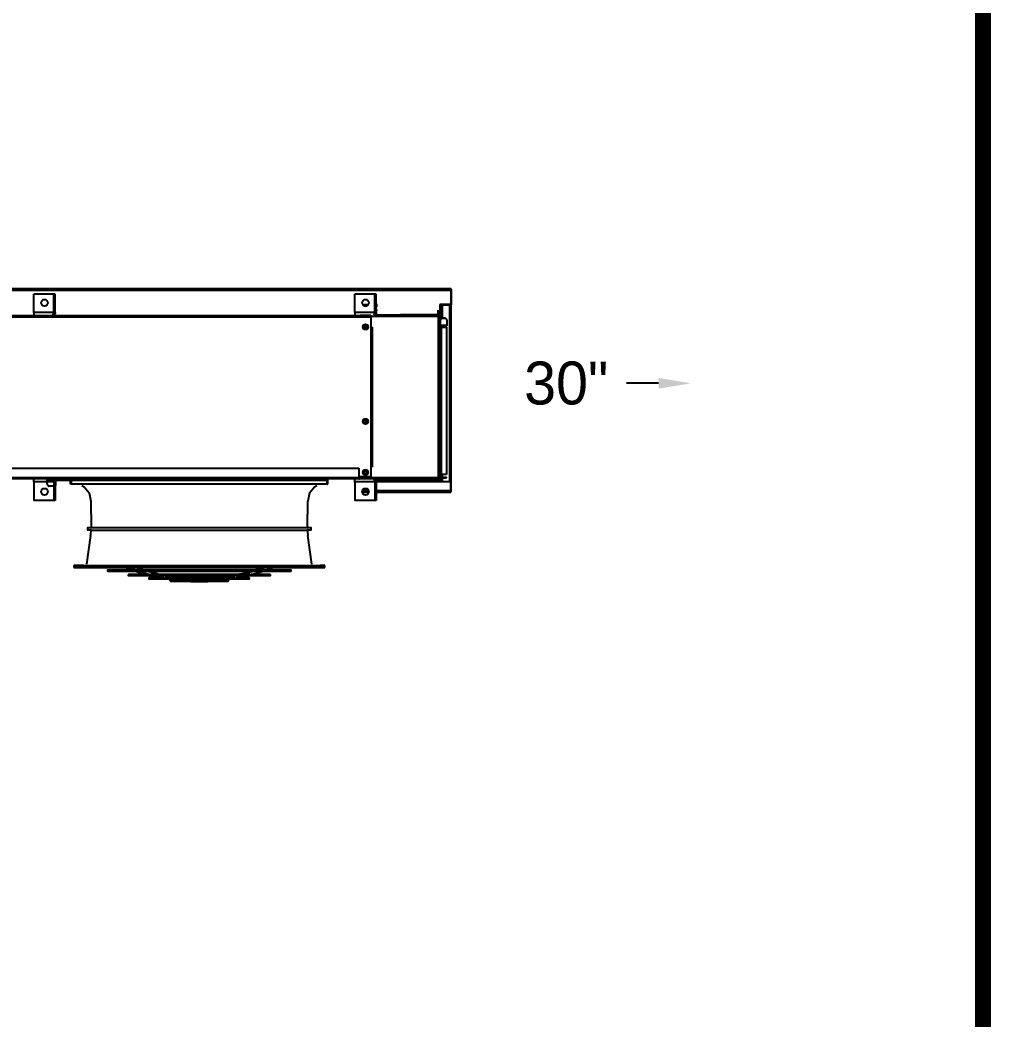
# Model space of a CAD drawing. Header units: inches. Extents: x 547 to 857, y 246 to 442.
# Drawn here: x 808.15 to 853.42, y 348.44 to 395.04 of the extents above; entities that cross this region are included whole.
import ezdxf

# ---------------------------------------------------------------- set-up
doc = ezdxf.new("R2010")
doc.units = ezdxf.units.IN
doc.header["$MEASUREMENT"] = 0

msp = doc.modelspace()

# ---------------------------------------------------------------- linework, layer by layer
at = {"linetype": 'Continuous', "lineweight": 25}
for p, q in [((774.7843, 382.527), (824.8198, 382.527)), ((774.7843, 382.4485), (824.8198, 382.4485)), ((808.7883, 381.4032), (808.7883, 382.2712)), ((809.7197, 382.2712), (808.7883, 382.2712)), ((809.7197, 381.4032), (809.7197, 382.2712)), ((809.7883, 382.2712), (809.7233, 382.2712)), ((809.7233, 381.4032), (809.7233, 382.2712)), ((809.7883, 381.4032), (809.7883, 382.2712)), ((823.757, 381.4032), (823.757, 382.2712)), ((824.6885, 382.2712), (823.757, 382.2712)), ((823.757, 381.4032), (823.757, 382.2712)), ((824.6885, 382.2712), (823.757, 382.2712)), ((824.6885, 381.4032), (824.6885, 382.2712)), ((824.6885, 381.4032), (824.6885, 382.2712)), ((824.757, 382.2712), (824.692, 382.2712)), ((824.692, 381.4032), (824.692, 382.2712)), ((824.757, 382.2712), (824.692, 382.2712)), ((824.692, 381.4032), (824.692, 382.2712)), ((824.757, 381.4032), (824.757, 382.2712)), ((824.757, 381.4032), (824.757, 382.2712)), ((825.8823, 382.527), (828.2298, 382.527)), ((825.8823, 382.527), (828.2298, 382.527)), ((825.8823, 382.4485), (828.2298, 382.4485)), ((825.8823, 382.4485), (828.2298, 382.4485)), ((828.2298, 382.527), (828.2298, 382.4485)), ((828.2298, 382.527), (828.2298, 382.4485)), ((828.2548, 382.4744), (828.2298, 382.4744)), ((828.2548, 382.4744), (828.2298, 382.4744)), ((828.2298, 382.4485), (828.2298, 381.7782)), ((828.2298, 382.4485), (828.2298, 381.7782)), ((828.2548, 382.4744), (828.2548, 381.7712)), ((828.2548, 382.4744), (828.2548, 381.7712)), ((824.1271, 381.7782), (824.387, 381.7782)), ((824.1271, 381.7782), (824.387, 381.7782)), ((824.1924, 381.7227), (824.3217, 381.7227)), ((824.1924, 381.7227), (824.3217, 381.7227)), ((824.6885, 381.7782), (824.692, 381.7782)), ((824.6885, 381.7782), (824.692, 381.7782)), ((824.6885, 381.7227), (824.692, 381.7227)), ((824.6885, 381.7227), (824.692, 381.7227)), ((824.757, 381.7782), (824.8198, 381.7782)), ((824.757, 381.7782), (824.8198, 381.7782)), ((824.757, 381.7227), (824.8198, 381.7227)), ((824.757, 381.7227), (824.8198, 381.7227)), ((828.2298, 381.7782), (827.7298, 381.7782)), ((827.7298, 381.7782), (827.7298, 381.7227)), ((828.2298, 381.7782), (827.7298, 381.7782)), ((827.7298, 381.7782), (827.7298, 381.7227)), ((827.7298, 381.7227), (827.7298, 381.5248)), ((827.7298, 381.7227), (827.7298, 381.5248)), ((827.7595, 381.141), (827.7595, 381.7782)), ((827.7595, 381.141), (827.7595, 381.7782)), ((827.826, 381.7782), (827.826, 381.141)), ((827.826, 381.7782), (827.826, 381.141)), ((827.8485, 381.141), (827.8485, 381.7712)), ((827.8485, 381.7712), (828.1883, 381.7712)), ((827.8485, 381.141), (827.8485, 381.7712)), ((827.8485, 381.7712), (828.1883, 381.7712)), ((828.1345, 381.7782), (828.1345, 381.7712)), ((828.1345, 381.7782), (828.1345, 381.7712)), ((828.1883, 373.5369), (828.1883, 381.7712)), ((828.2548, 381.7712), (828.1883, 381.7712)), ((828.1883, 373.5369), (828.1883, 381.7712)), ((828.2548, 381.7712), (828.1883, 381.7712)), ((828.201, 381.7782), (828.201, 381.7712)), ((828.201, 381.7782), (828.201, 381.7712)), ((828.2048, 381.7712), (828.2048, 381.7782)), ((828.2048, 381.7712), (828.2048, 381.7782)), ((828.2298, 381.7712), (828.2298, 381.7782)), ((828.2298, 381.7712), (828.2298, 381.7782)), ((828.2548, 373.5369), (828.2548, 381.7712)), ((828.2548, 373.5369), (828.2548, 381.7712)), ((779.007, 381.2712), (824.007, 381.2712)), ((779.007, 381.2047), (824.007, 381.2047)), ((809.7197, 381.4032), (808.7883, 381.4032)), ((808.7883, 381.4032), (808.7883, 381.2712)), ((824.6885, 381.4032), (823.757, 381.4032)), ((823.757, 381.4032), (823.757, 381.2712)), ((824.6885, 381.4032), (823.757, 381.4032)), ((823.757, 381.4032), (823.757, 381.2712)), ((824.502, 381.2712), (824.007, 381.2712)), ((824.007, 381.2712), (824.007, 381.2047)), ((824.502, 381.2712), (824.007, 381.2712)), ((824.007, 381.2712), (824.007, 381.2047)), ((824.007, 381.2047), (824.502, 381.2047)), ((824.007, 381.2047), (824.502, 381.2047)), ((824.08, 381.24), (824.08, 381.265)), ((824.502, 381.265), (824.08, 381.265)), ((824.08, 381.24), (824.08, 381.265)), ((824.502, 381.265), (824.08, 381.265)), ((824.08, 381.24), (824.08, 381.2085)), ((824.08, 381.24), (824.502, 381.24)), ((824.08, 381.24), (824.08, 381.2085)), ((824.08, 381.24), (824.502, 381.24)), ((824.08, 381.2085), (824.502, 381.2085)), ((824.08, 381.2085), (824.502, 381.2085)), ((824.08, 381.2049), (824.502, 381.2049)), ((824.08, 381.2049), (824.08, 381.2047)), ((824.08, 381.2049), (824.502, 381.2049)), ((824.08, 381.2049), (824.08, 381.2047)), ((824.502, 381.2266), (824.502, 381.2898)), ((824.502, 381.2266), (824.502, 381.2898)), ((827.6635, 381.2266), (824.502, 381.2266)), ((824.502, 381.2266), (824.502, 380.7266)), ((827.6635, 381.2266), (824.502, 381.2266)), ((824.502, 381.2266), (824.502, 380.7266)), ((824.6475, 381.2931), (827.7015, 381.2931)), ((824.6475, 381.2931), (827.7015, 381.2931)), ((824.6885, 381.5248), (824.692, 381.5248)), ((824.6885, 381.5248), (824.692, 381.5248)), ((824.757, 381.4032), (824.692, 381.4032)), ((824.757, 381.4032), (824.692, 381.4032)), ((824.8198, 381.3065), (824.7128, 381.3065)), ((824.8198, 381.3065), (824.7128, 381.3065)), ((824.757, 381.5248), (824.8198, 381.5248)), ((824.757, 381.5248), (824.8198, 381.5248)), ((827.6385, 381.3065), (825.8823, 381.3065)), ((827.6385, 381.3065), (825.8823, 381.3065)), ((827.6385, 381.3065), (827.6385, 381.5248)), ((827.6385, 381.3065), (827.6385, 381.5248)), ((827.6385, 381.2931), (827.6385, 381.3065)), ((827.6385, 381.2931), (827.6385, 381.3065)), ((827.6635, 373.7221), (827.6635, 381.2266)), ((827.6635, 373.7221), (827.6635, 381.2266)), ((827.7015, 381.2931), (827.7015, 381.2681)), ((827.7015, 381.2931), (827.7015, 381.2681)), ((827.73, 381.2646), (827.705, 381.2646)), ((827.73, 381.2646), (827.705, 381.2646)), ((827.718, 381.5248), (827.718, 381.2646)), ((827.718, 381.5248), (827.718, 381.2646)), ((827.73, 381.2646), (827.73, 373.6841)), ((827.73, 381.2646), (827.73, 373.6841)), ((827.955, 381.141), (827.73, 381.141)), ((827.955, 381.141), (827.73, 381.141)), ((827.73, 380.844), (827.752, 380.844)), ((827.73, 380.844), (827.752, 380.844)), ((827.73, 380.8415), (827.752, 380.8415)), ((827.73, 380.8415), (827.752, 380.8415)), ((827.752, 380.797), (827.752, 381.047)), ((827.752, 380.797), (827.752, 381.047)), ((827.786, 380.797), (827.752, 380.797)), ((827.752, 380.7945), (827.752, 380.797)), ((827.786, 380.797), (827.752, 380.797)), ((827.752, 380.7945), (827.752, 380.797)), ((827.7671, 380.7945), (827.752, 380.7945)), ((827.7671, 380.7945), (827.752, 380.7945)), ((827.7595, 380.792), (827.7595, 380.7945)), ((827.7595, 380.792), (827.7595, 380.7945)), ((827.7595, 380.724), (827.7595, 380.7559)), ((827.7595, 380.724), (827.7595, 380.7559)), ((827.786, 380.797), (827.786, 380.7655)), ((828.0255, 380.797), (827.786, 380.797)), ((827.786, 380.797), (827.786, 380.7655)), ((828.0255, 380.797), (827.786, 380.797)), ((828.0255, 380.7655), (827.786, 380.7655)), ((828.0255, 380.7655), (827.786, 380.7655)), ((827.826, 380.7655), (827.826, 380.724)), ((827.826, 380.7655), (827.826, 380.724)), ((827.8458, 381.1407), (827.9553, 381.1407)), ((827.8458, 381.1407), (827.9553, 381.1407)), ((827.8485, 380.724), (827.8485, 380.7655)), ((827.8485, 380.724), (827.8485, 380.7655)), ((827.955, 381.141), (827.9676, 381.1401)), ((827.955, 381.141), (827.9676, 381.1401)), ((828.0255, 380.7655), (828.0255, 380.797)), ((828.049, 380.797), (828.0255, 380.797)), ((828.0255, 380.7655), (828.0255, 380.797)), ((828.049, 380.797), (828.0255, 380.797)), ((828.049, 380.7945), (828.0255, 380.7945)), ((828.049, 380.7945), (828.0255, 380.7945)), ((828.049, 381.047), (828.049, 380.797)), ((828.049, 381.047), (828.049, 380.797)), ((828.049, 380.797), (828.049, 380.7945)), ((828.049, 380.797), (828.049, 380.7945)), ((824.5685, 380.7266), (824.502, 380.7266)), ((824.5685, 380.7266), (824.502, 380.7266)), ((824.507, 380.7266), (824.507, 374.2221)), ((824.507, 380.7266), (824.507, 374.2221)), ((824.5073, 380.7266), (824.5073, 374.2221)), ((824.5073, 380.7266), (824.5073, 374.2221)), ((824.5685, 380.7266), (824.5685, 374.2221)), ((824.5685, 380.7266), (824.5685, 374.2221)), ((827.73, 380.724), (827.786, 380.724)), ((827.73, 380.724), (827.786, 380.724)), ((827.786, 380.724), (827.786, 373.8595)), ((827.786, 380.724), (828.0255, 380.724)), ((827.786, 380.724), (827.786, 373.8595)), ((827.786, 380.724), (828.0255, 380.724)), ((828.0255, 380.724), (828.0255, 373.8595)), ((828.0255, 380.724), (828.0255, 373.8595)), ((837.9242, 378.1102), (836.4242, 378.1102)), ((824.502, 374.2221), (824.502, 373.7221)), ((824.502, 374.2221), (824.5685, 374.2221)), ((824.502, 374.2221), (824.502, 373.7221)), ((824.502, 374.2221), (824.5685, 374.2221)), ((779.0735, 374.1525), (823.9405, 374.1525)), ((823.9405, 374.1525), (823.9405, 373.719)), ((823.9405, 374.1525), (823.9405, 373.719)), ((823.9405, 373.744), (824.007, 373.744)), ((823.9405, 373.744), (824.007, 373.744)), ((824.502, 373.744), (824.007, 373.744)), ((824.007, 373.744), (824.007, 373.6775)), ((824.502, 373.744), (824.007, 373.744)), ((824.007, 373.744), (824.007, 373.6775)), ((824.08, 373.744), (824.08, 373.7438)), ((824.08, 373.744), (824.08, 373.7438)), ((827.786, 373.8595), (827.73, 373.8595)), ((827.786, 373.8595), (827.73, 373.8595)), ((827.7445, 373.8595), (827.7445, 373.7345)), ((827.7445, 373.8595), (827.7445, 373.7345)), ((827.7595, 373.7441), (827.7595, 373.8595)), ((827.7595, 373.7441), (827.7595, 373.8595)), ((828.0255, 373.8595), (827.786, 373.8595)), ((828.0255, 373.8595), (827.786, 373.8595)), ((827.826, 373.8595), (827.826, 373.7345)), ((827.826, 373.8595), (827.826, 373.7345)), ((827.8485, 373.7345), (827.8485, 373.8595)), ((827.8485, 373.7345), (827.8485, 373.8595)), ((779.0735, 373.719), (823.9405, 373.719)), ((823.9405, 373.6525), (779.0735, 373.6525)), ((808.7883, 373.5205), (808.7883, 373.6525)), ((809.7197, 373.5205), (808.7883, 373.5205)), ((808.7883, 373.5205), (808.7883, 372.6525)), ((809.4166, 373.4102), (809.4166, 373.5197)), ((809.4166, 373.5197), (809.4216, 373.5197)), ((809.4166, 373.4102), (809.4216, 373.4102)), ((809.4214, 373.5197), (809.4214, 373.6525)), ((809.4216, 373.4102), (809.4216, 373.5197)), ((809.5154, 373.6135), (809.7654, 373.6135)), ((809.7654, 373.3165), (809.5154, 373.3165)), ((809.7184, 373.6525), (809.7184, 373.6135)), ((809.7197, 373.5205), (809.7197, 372.6525)), ((809.7233, 373.5205), (809.7233, 372.6525)), ((809.7654, 373.6135), (809.7654, 373.5795)), ((809.7671, 373.59), (809.7654, 373.59)), ((809.7654, 373.5795), (809.7969, 373.5795)), ((809.7654, 373.5795), (809.7654, 373.34)), ((809.7654, 373.34), (809.7654, 373.3165)), ((809.7654, 373.34), (809.7969, 373.34)), ((809.7883, 373.5205), (809.7883, 372.6525)), ((809.7969, 373.5795), (809.7969, 373.34)), ((809.8004, 373.5235), (809.7969, 373.5235)), ((809.8012, 373.59), (809.7984, 373.59)), ((809.8004, 373.5795), (809.8004, 373.34)), ((810.507, 373.5795), (809.8004, 373.5795)), ((810.507, 373.586), (810.532, 373.586)), ((810.507, 373.4025), (810.507, 373.586)), ((810.532, 373.4025), (810.507, 373.4025)), ((810.532, 373.586), (810.532, 373.4025)), ((810.5459, 373.5795), (810.532, 373.5795)), ((822.4681, 373.586), (810.5459, 373.586)), ((810.5459, 373.4025), (810.5459, 373.586)), ((822.4681, 373.4025), (810.5459, 373.4025)), ((811.025, 373.34), (811.1395, 373.2839)), ((811.1395, 373.2839), (811.3759, 373.0045)), ((821.6382, 373.0045), (821.8746, 373.2839)), ((821.8746, 373.2839), (821.989, 373.34)), ((822.4681, 373.4025), (822.4681, 373.586)), ((822.482, 373.5795), (822.4681, 373.5795)), ((822.507, 373.586), (822.482, 373.586)), ((822.482, 373.586), (822.482, 373.4025)), ((822.482, 373.4025), (822.507, 373.4025)), ((822.507, 373.4025), (822.507, 373.586)), ((823.7338, 373.6525), (823.757, 373.6479)), ((823.7338, 373.6525), (823.757, 373.6479)), ((823.757, 373.5205), (823.757, 373.6525)), ((823.757, 373.5205), (823.757, 373.6525)), ((823.757, 373.5205), (823.757, 372.6525)), ((824.6885, 373.5205), (823.757, 373.5205)), ((823.757, 373.5205), (823.757, 372.6525)), ((824.6885, 373.5205), (823.757, 373.5205)), ((823.9405, 373.719), (823.9405, 373.6525)), ((823.9405, 373.719), (823.9405, 373.6525)), ((823.9405, 373.6775), (824.007, 373.6775)), ((823.9405, 373.6775), (824.007, 373.6775)), ((824.625, 373.6525), (823.9405, 373.6525)), ((824.625, 373.6525), (823.9405, 373.6525)), ((824.08, 373.685), (824.007, 373.685)), ((824.08, 373.685), (824.007, 373.685)), ((824.08, 373.7438), (824.502, 373.7438)), ((824.08, 373.7438), (824.502, 373.7438)), ((824.08, 373.7087), (824.08, 373.7402)), ((824.08, 373.7402), (824.502, 373.7402)), ((824.08, 373.7087), (824.08, 373.7402)), ((824.08, 373.7402), (824.502, 373.7402)), ((824.08, 373.7087), (824.08, 373.6837)), ((824.08, 373.7087), (824.502, 373.7087)), ((824.08, 373.7087), (824.08, 373.6837)), ((824.08, 373.7087), (824.502, 373.7087)), ((824.08, 373.6837), (824.502, 373.6837)), ((824.08, 373.6837), (824.502, 373.6837)), ((824.4338, 373.7438), (824.4338, 373.7402)), ((824.4338, 373.7438), (824.4338, 373.7402)), ((824.502, 373.7221), (827.6635, 373.7221)), ((824.502, 373.6556), (824.502, 373.7221)), ((824.502, 373.7221), (827.6635, 373.7221)), ((824.502, 373.6556), (824.502, 373.7221)), ((827.7015, 373.6556), (824.502, 373.6556)), ((827.7015, 373.6556), (824.502, 373.6556)), ((824.6916, 373.5235), (824.6876, 373.5235)), ((824.6916, 373.5235), (824.6876, 373.5235)), ((824.6885, 373.5205), (824.6885, 372.6525)), ((824.6885, 373.5205), (824.6885, 372.6525)), ((824.757, 373.5205), (824.692, 373.5205)), ((824.692, 373.5205), (824.692, 372.6525)), ((824.757, 373.5205), (824.692, 373.5205)), ((824.692, 373.5205), (824.692, 372.6525)), ((827.7298, 373.59), (824.736, 373.59)), ((827.7298, 373.59), (824.736, 373.59)), ((827.7298, 373.5235), (824.7566, 373.5235)), ((827.7298, 373.5235), (824.7566, 373.5235)), ((824.757, 373.5205), (824.757, 372.6525)), ((824.757, 373.5205), (824.757, 372.6525)), ((827.7015, 373.6556), (827.7015, 373.6806)), ((827.7015, 373.6556), (827.7015, 373.6806)), ((827.73, 373.6841), (827.705, 373.6841)), ((827.73, 373.6841), (827.705, 373.6841)), ((827.718, 373.6841), (827.718, 373.59)), ((827.718, 373.6841), (827.718, 373.59)), ((827.7298, 373.59), (827.7298, 373.5235)), ((827.7298, 373.59), (827.7298, 373.5235)), ((828.2298, 373.5235), (827.7298, 373.5235)), ((828.2298, 373.5235), (827.7298, 373.5235)), ((827.73, 373.7345), (827.7445, 373.7345)), ((827.73, 373.7345), (827.7445, 373.7345)), ((827.7595, 373.5235), (827.7595, 373.708)), ((827.7595, 373.5235), (827.7595, 373.708)), ((827.786, 373.7345), (827.786, 373.703)), ((827.786, 373.7345), (828.0255, 373.7345)), ((827.786, 373.7345), (827.786, 373.703)), ((827.786, 373.7345), (828.0255, 373.7345)), ((827.786, 373.703), (828.0255, 373.703)), ((827.786, 373.703), (828.0255, 373.703)), ((827.826, 373.703), (827.826, 373.5235)), ((827.826, 373.703), (827.826, 373.5235)), ((827.8485, 373.5369), (827.8485, 373.703)), ((827.8485, 373.5369), (827.8485, 373.703)), ((827.8485, 373.5369), (828.1883, 373.5369)), ((827.8485, 373.5369), (828.1883, 373.5369)), ((828.0255, 373.703), (828.0255, 373.7345)), ((828.0255, 373.703), (828.0255, 373.7345)), ((828.1345, 373.5369), (828.1345, 373.5235)), ((828.1345, 373.5369), (828.1345, 373.5235)), ((828.1883, 373.5369), (828.2548, 373.5369)), ((828.1883, 373.5369), (828.2548, 373.5369)), ((828.201, 373.5369), (828.201, 373.5235)), ((828.201, 373.5369), (828.201, 373.5235)), ((828.2048, 373.5235), (828.2048, 373.5369)), ((828.2048, 373.5235), (828.2048, 373.5369)), ((828.2298, 373.0681), (828.2298, 373.5369)), ((828.2298, 373.0681), (828.2298, 373.5369)), ((828.2548, 373.0681), (828.2548, 373.5369)), ((828.2548, 373.0681), (828.2548, 373.5369)), ((824.4101, 373.0275), (824.1039, 373.0275)), ((824.4101, 373.0275), (824.1039, 373.0275)), ((824.4093, 373.094), (824.1048, 373.094)), ((824.4093, 373.094), (824.1048, 373.094)), ((824.692, 373.094), (824.6885, 373.094)), ((824.692, 373.094), (824.6885, 373.094)), ((824.692, 373.0275), (824.6885, 373.0275)), ((824.692, 373.0275), (824.6885, 373.0275)), ((828.2298, 373.094), (824.757, 373.094)), ((828.2298, 373.094), (824.757, 373.094)), ((828.2298, 373.0275), (824.757, 373.0275)), ((828.2298, 373.0275), (824.757, 373.0275)), ((828.2298, 373.0681), (828.2548, 373.0681)), ((828.2298, 373.0275), (828.2298, 373.0681)), ((828.2298, 373.0681), (828.2548, 373.0681)), ((828.2298, 373.0275), (828.2298, 373.0681)), ((809.7197, 372.6525), (808.7883, 372.6525)), ((809.7883, 372.6525), (809.7233, 372.6525)), ((811.448, 372.6119), (811.4649, 371.3965)), ((821.5492, 371.3965), (821.5661, 372.6119)), ((824.6885, 372.6525), (823.757, 372.6525)), ((824.6885, 372.6525), (823.757, 372.6525)), ((824.757, 372.6525), (824.692, 372.6525)), ((824.757, 372.6525), (824.692, 372.6525)), ((811.4527, 371.648), (811.4562, 371.6617)), ((811.4614, 371.648), (811.4527, 371.648)), ((811.4527, 371.648), (811.4552, 371.6467)), ((811.4562, 371.6617), (811.4552, 371.6467)), ((811.4552, 371.6467), (811.4614, 371.6447)), ((811.4605, 371.713), (811.4562, 371.6617)), ((811.4562, 371.6617), (811.461, 371.6763)), ((811.4412, 371.0185), (811.2524, 369.6749)), ((811.2905, 371.3545), (811.2905, 371.3008)), ((811.4456, 371.3765), (811.3098, 371.3742)), ((811.3098, 371.2811), (811.4437, 371.2788)), ((811.4527, 371.401), (811.4552, 371.4023)), ((811.4648, 371.401), (811.4527, 371.401)), ((811.4527, 371.401), (811.4562, 371.3874)), ((811.4552, 371.4023), (811.4648, 371.4054)), ((811.4562, 371.3874), (811.4552, 371.4023)), ((811.4562, 371.3874), (811.4581, 371.3815)), ((811.4562, 371.3874), (811.4567, 371.3802)), ((811.463, 371.2583), (821.551, 371.2583)), ((811.4649, 371.3965), (821.5492, 371.3965)), ((821.7042, 371.3742), (821.5685, 371.3765)), ((821.5704, 371.2788), (821.7042, 371.2811)), ((821.7617, 369.6749), (821.5728, 371.0185)), ((821.7236, 371.3008), (821.7236, 371.3545)), ((810.8771, 369.6185), (810.6507, 369.6145)), ((810.6507, 369.6145), (810.6523, 369.5265)), ((810.6507, 369.6145), (822.3633, 369.6145)), ((822.3633, 369.6145), (822.1369, 369.6185)), ((822.3618, 369.5265), (822.3633, 369.6145)), ((813.5323, 369.4069), (812.2464, 369.4069)), ((812.2464, 369.3577), (820.7676, 369.3577)), ((814.1888, 369.1963), (813.2078, 369.1963)), ((813.2078, 369.1471), (819.8063, 369.1471)), ((819.565, 369.4069), (813.5865, 369.4069)), ((818.8698, 369.1963), (814.2511, 369.1963)), ((819.8063, 369.1963), (818.9316, 369.1963)), ((820.7676, 369.4069), (819.6198, 369.4069)), ((821.5867, 369.5252), (821.5867, 369.5265)), ((821.6269, 369.5252), (821.6269, 369.5265)), ((821.6668, 369.5252), (821.6668, 369.5265)), ((821.6714, 369.5265), (821.6714, 369.5252)), ((821.7067, 369.5252), (821.7067, 369.5265)), ((821.7481, 369.5265), (821.7481, 369.5252)), ((814.8471, 369.0425), (814.1798, 369.0425)), ((814.1798, 368.9933), (818.8343, 368.9933)), ((818.167, 369.0425), (814.9227, 369.0425)), ((815.4942, 368.946), (815.1592, 368.946)), ((815.1592, 368.8968), (817.8549, 368.8968)), ((817.4588, 368.946), (815.5995, 368.946)), ((816.1133, 368.8966), (816.1133, 368.8769)), ((816.1133, 368.8966), (816.9007, 368.8966)), ((816.1133, 368.8769), (816.9007, 368.8769)), ((816.9007, 368.8769), (816.9007, 368.8966)), ((817.8549, 368.946), (817.5746, 368.946)), ((818.8343, 369.0425), (818.2437, 369.0425))]:
    msp.add_line(p, q, dxfattribs=at)
for p, q in [((824.8198, 382.527), (825.8823, 382.527)), ((824.8198, 382.4485), (825.8823, 382.4485)), ((809.4214, 373.6525), (822.4405, 373.6525)), ((811.3759, 373.0045), (811.448, 372.6119)), ((821.6382, 373.0045), (821.5661, 372.6119))]:
    msp.add_line(p, q)
at = {"const_width": 0.7526}
msp.add_lwpolyline([(551.9978, 249.9162), (853.0442, 249.9162), (853.0442, 438.0702), (551.9978, 438.0702), (551.9978, 249.9162)], dxfattribs=at)
at = {"linetype": 'Continuous', "lineweight": 25, "flags": 128}
for points in [[(827.6635, 381.2266), (827.6635, 381.2266)], [(827.6635, 381.2266), (827.6635, 381.2266)], [(827.6635, 373.7221), (827.6635, 373.7221)], [(827.6635, 373.7221), (827.6635, 373.7221)]]:
    msp.add_lwpolyline(points, dxfattribs=at)
at = {"linetype": 'Continuous', "lineweight": 25}
for centre, radius in [((809.2883, 381.865), 0.1562), ((824.257, 381.865), 0.1562), ((824.257, 381.865), 0.1562), ((824.257, 380.74), 0.125), ((824.257, 380.74), 0.125), ((824.257, 380.74), 0.0938), ((824.257, 380.74), 0.0938), ((824.257, 380.74), 0.0625), ((824.257, 380.74), 0.0625), ((824.257, 376.3337), 0.125), ((824.257, 376.3337), 0.125), ((824.257, 376.3337), 0.0938), ((824.257, 376.3337), 0.0938), ((824.257, 373.9587), 0.125), ((824.257, 373.9587), 0.125), ((824.257, 373.9587), 0.125), ((824.257, 373.9587), 0.125), ((824.257, 373.9587), 0.125), ((824.257, 373.9587), 0.0938), ((824.257, 373.9587), 0.0938), ((824.257, 373.9587), 0.0938), ((824.257, 373.9587), 0.0938), ((824.257, 373.9587), 0.0938), ((824.2565, 373.9662), 0.0625), ((824.2565, 373.9662), 0.0625), ((824.2565, 373.9662), 0.0625), ((824.257, 373.9662), 0.0625), ((824.257, 373.9662), 0.0625), ((809.2883, 373.0587), 0.1563), ((824.257, 373.0587), 0.1563), ((824.257, 373.0587), 0.1563)]:
    msp.add_circle(centre, radius, dxfattribs=at)
for centre, radius, start, end in [((824.257, 380.7475), 0.0625, 183.43981, 356.56019), ((824.257, 380.7475), 0.0625, 183.43981, 356.56019), ((827.786, 380.724), 0.073, 90, 140.09626), ((827.786, 380.724), 0.073, 90, 140.09626), ((827.786, 380.724), 0.0415, 90, 180), ((827.786, 380.724), 0.0415, 90, 180), ((827.8458, 381.047), 0.0938, 90, 180), ((827.8458, 381.047), 0.0938, 90, 180), ((827.9735, 380.7712), 0.0497, 186.63696, 251.75908), ((827.9735, 380.7712), 0.0497, 186.63696, 251.75908), ((827.9553, 381.047), 0.0938, 0, 90), ((827.9553, 381.047), 0.0938, 0, 90), ((827.9735, 380.7712), 0.0497, 288.24092, 353.36304), ((827.9735, 380.7712), 0.0497, 288.24092, 353.36304), ((824.2101, 376.3415), 0.0625, 234.4204, 106.81441), ((824.2101, 376.3415), 0.0625, 234.4204, 106.81441), ((827.786, 373.776), 0.0415, 180, 270), ((827.786, 373.776), 0.0415, 180, 270), ((809.5151, 373.4102), 0.0938, 180, 270), ((809.5154, 373.5197), 0.0938, 90, 180), ((809.5154, 373.4102), 0.0938, 180, 270), ((823.9405, 373.719), 0.0665, 270, 321.38676), ((823.9405, 373.719), 0.0665, 270, 321.38676), ((827.786, 373.776), 0.073, 219.90374, 270), ((827.786, 373.776), 0.073, 219.90374, 270), ((811.3102, 371.3545), 0.0197, 91, 180), ((811.3102, 371.3008), 0.0197, 180, 269), ((809.0045, 371.3609), 2.4606, 352, 357.61022), ((811.4434, 371.2591), 0.0197, 357.61022, 89), ((811.4452, 371.3962), 0.0197, 271, 0.79863), ((821.5688, 371.3962), 0.0197, 179.20137, 269), ((821.5707, 371.2591), 0.0197, 91, 182.38978), ((824.0095, 371.3609), 2.4606, 182.38978, 188), ((821.7039, 371.3545), 0.0197, 0, 89), ((821.7039, 371.3008), 0.0197, 271, 0), ((812.2464, 369.3823), 0.0246, 90, 270), ((813.2078, 369.1717), 0.0246, 90, 270), ((819.8063, 369.1717), 0.0246, 270, 90), ((820.7676, 369.3823), 0.0246, 270, 90), ((814.1798, 369.0179), 0.0246, 90, 270), ((815.1592, 368.9214), 0.0246, 90, 270), ((817.8549, 368.9214), 0.0246, 270, 90), ((818.8343, 369.0179), 0.0246, 270, 90)]:
    msp.add_arc(centre, radius, start, end, dxfattribs=at)
for points, knots in [([(809.6563, 381.2712), (809.6616, 381.2732), (809.6721, 381.2772), (809.688, 381.3077), (809.7039, 381.3513), (809.7145, 381.3859), (809.7197, 381.4032)], [0, 0, 0, 0, 0.2499999, 0.5000007, 0.7499993, 1, 1, 1, 1]), ([(809.7883, 381.4032), (809.787, 381.3893), (809.7844, 381.3614), (809.7644, 381.324), (809.7351, 381.2948), (809.698, 381.2751), (809.6704, 381.2725), (809.6563, 381.2712)], [0, 0, 0, 0, 0.1907776, 0.381661, 0.5768535, 0.7838767, 1, 1, 1, 1]), ([(824.08, 381.24), (824.0738, 381.2395), (824.0618, 381.2386), (824.0459, 381.2322), (824.0334, 381.2237), (824.0238, 381.2145), (824.0201, 381.2078), (824.0184, 381.2047)], [0, 0, 0, 0, 0.2442355, 0.4660035, 0.6664193, 0.846925, 1, 1, 1, 1]), ([(824.08, 381.24), (824.0738, 381.2395), (824.0618, 381.2386), (824.0459, 381.2322), (824.0334, 381.2237), (824.0238, 381.2145), (824.0201, 381.2078), (824.0184, 381.2047)], [0, 0, 0, 0, 0.2442355, 0.4660035, 0.6664193, 0.846925, 1, 1, 1, 1]), ([(824.08, 381.2085), (824.0764, 381.2083), (824.0705, 381.2079), (824.0654, 381.2056), (824.0634, 381.2047)], [0, 0, 0, 0, 0.6134219, 1, 1, 1, 1]), ([(824.08, 381.2085), (824.0764, 381.2083), (824.0705, 381.2079), (824.0654, 381.2056), (824.0634, 381.2047)], [0, 0, 0, 0, 0.6134219, 1, 1, 1, 1]), ([(824.0724, 381.2047), (824.0727, 381.2048), (824.0752, 381.205), (824.0778, 381.205), (824.08, 381.2049)], [0, 0, 0, 0, 0.1332479, 1, 1, 1, 1]), ([(824.0724, 381.2047), (824.0727, 381.2048), (824.0752, 381.205), (824.0778, 381.205), (824.08, 381.2049)], [0, 0, 0, 0, 0.1332479, 1, 1, 1, 1]), ([(824.6475, 381.2931), (824.6506, 381.2982), (824.6589, 381.312), (824.6726, 381.3518), (824.6832, 381.3861), (824.6885, 381.4032)], [0, 0, 0, 0, 0.2268035, 0.6134037, 1, 1, 1, 1]), ([(824.6475, 381.2931), (824.6506, 381.2982), (824.6589, 381.312), (824.6726, 381.3518), (824.6832, 381.3861), (824.6885, 381.4032)], [0, 0, 0, 0, 0.2268035, 0.6134037, 1, 1, 1, 1]), ([(824.692, 381.4032), (824.6915, 381.3969), (824.6904, 381.3842), (824.6834, 381.3687), (824.6772, 381.3618), (824.6745, 381.3588)], [0, 0, 0, 0, 0.3672053, 0.7336714, 1, 1, 1, 1]), ([(824.692, 381.4032), (824.6915, 381.3969), (824.6904, 381.3842), (824.6834, 381.3687), (824.6772, 381.3618), (824.6745, 381.3588)], [0, 0, 0, 0, 0.3672053, 0.7336714, 1, 1, 1, 1]), ([(824.757, 381.4032), (824.7558, 381.3892), (824.7532, 381.3613), (824.7329, 381.3247), (824.7127, 381.3013), (824.6984, 381.2944), (824.6958, 381.2931)], [0, 0, 0, 0, 0.3077552, 0.6156747, 0.930549, 1, 1, 1, 1]), ([(824.757, 381.4032), (824.7558, 381.3892), (824.7532, 381.3613), (824.7329, 381.3247), (824.7127, 381.3013), (824.6984, 381.2944), (824.6958, 381.2931)], [0, 0, 0, 0, 0.3077552, 0.6156747, 0.930549, 1, 1, 1, 1]), ([(827.7015, 381.2931), (827.7013, 381.2927), (827.7008, 381.292), (827.6984, 381.2866), (827.6947, 381.279), (827.6886, 381.2678), (827.6781, 381.2506), (827.6689, 381.2355), (827.6635, 381.2266)], [0, 0, 0, 0, 0.139858, 0.2740272, 0.4037402, 0.5303433, 0.725176, 1, 1, 1, 1]), ([(827.7015, 381.2931), (827.7013, 381.2927), (827.7008, 381.292), (827.6984, 381.2866), (827.6947, 381.279), (827.6886, 381.2678), (827.6781, 381.2506), (827.6689, 381.2355), (827.6635, 381.2266)], [0, 0, 0, 0, 0.139858, 0.2740272, 0.4037402, 0.5303433, 0.725176, 1, 1, 1, 1]), ([(827.7015, 381.2681), (827.7012, 381.2679), (827.7008, 381.2674), (827.6983, 381.264), (827.6946, 381.2592), (827.6884, 381.2521), (827.6779, 381.2414), (827.6689, 381.2321), (827.6635, 381.2266)], [0, 0, 0, 0, 0.1272869, 0.2513222, 0.3748027, 0.5004386, 0.7039029, 1, 1, 1, 1]), ([(827.7015, 381.2681), (827.7012, 381.2679), (827.7008, 381.2674), (827.6983, 381.264), (827.6946, 381.2592), (827.6884, 381.2521), (827.6779, 381.2414), (827.6689, 381.2321), (827.6635, 381.2266)], [0, 0, 0, 0, 0.1272869, 0.2513222, 0.3748027, 0.5004386, 0.7039029, 1, 1, 1, 1]), ([(827.6635, 381.2266), (827.6698, 381.2327), (827.68, 381.2426), (827.6922, 381.2545), (827.7003, 381.261), (827.7045, 381.2639), (827.7049, 381.2644), (827.705, 381.2646)], [0, 0, 0, 0, 0.3356155, 0.5506399, 0.7242766, 0.8985486, 1, 1, 1, 1]), ([(827.6635, 381.2266), (827.6708, 381.231), (827.6867, 381.2407), (827.707, 381.2532), (827.722, 381.2608), (827.7291, 381.2639), (827.7298, 381.2644), (827.73, 381.2646)], [0, 0, 0, 0, 0.22774933, 0.49620642, 0.68920286, 0.88243955, 1, 1, 1, 1]), ([(827.6635, 381.2266), (827.6698, 381.2327), (827.68, 381.2426), (827.6922, 381.2545), (827.7003, 381.261), (827.7045, 381.2639), (827.7049, 381.2644), (827.705, 381.2646)], [0, 0, 0, 0, 0.3356155, 0.5506399, 0.7242766, 0.8985486, 1, 1, 1, 1]), ([(827.6635, 381.2266), (827.6708, 381.231), (827.6867, 381.2407), (827.707, 381.2532), (827.722, 381.2608), (827.7291, 381.2639), (827.7298, 381.2644), (827.73, 381.2646)], [0, 0, 0, 0, 0.22774933, 0.49620642, 0.68920286, 0.88243955, 1, 1, 1, 1]), ([(824.0184, 373.744), (824.0201, 373.7409), (824.0237, 373.7343), (824.0332, 373.7252), (824.0456, 373.7167), (824.0616, 373.7101), (824.0737, 373.7092), (824.08, 373.7087)], [0, 0, 0, 0, 0.150281, 0.3292182, 0.5295683, 0.7527899, 1, 1, 1, 1]), ([(824.0184, 373.744), (824.0201, 373.7409), (824.0237, 373.7343), (824.0332, 373.7252), (824.0456, 373.7167), (824.0616, 373.7101), (824.0737, 373.7092), (824.08, 373.7087)], [0, 0, 0, 0, 0.150281, 0.3292182, 0.5295683, 0.7527899, 1, 1, 1, 1]), ([(824.0634, 373.744), (824.0654, 373.7431), (824.0705, 373.7408), (824.0764, 373.7404), (824.08, 373.7402)], [0, 0, 0, 0, 0.37835089, 1, 1, 1, 1]), ([(824.0634, 373.744), (824.0654, 373.7431), (824.0705, 373.7408), (824.0764, 373.7404), (824.08, 373.7402)], [0, 0, 0, 0, 0.37835089, 1, 1, 1, 1]), ([(809.6563, 373.6525), (809.6616, 373.6505), (809.6721, 373.6465), (809.688, 373.616), (809.7039, 373.5724), (809.7145, 373.5378), (809.7197, 373.5205)], [0, 0, 0, 0, 0.2499999, 0.5000002, 0.750001, 1, 1, 1, 1]), ([(809.7883, 373.5205), (809.787, 373.5344), (809.7844, 373.5623), (809.7644, 373.5997), (809.7351, 373.6289), (809.698, 373.6486), (809.6704, 373.6512), (809.6563, 373.6525)], [0, 0, 0, 0, 0.1907771, 0.3816601, 0.5768537, 0.7838765, 1, 1, 1, 1]), ([(809.7233, 373.5205), (809.7227, 373.5268), (809.7216, 373.5395), (809.7147, 373.555), (809.7084, 373.562), (809.7058, 373.5649)], [0, 0, 0, 0, 0.3672065, 0.7336708, 1, 1, 1, 1]), ([(809.7654, 373.5795), (809.7661, 373.5873), (809.7676, 373.6029), (809.7788, 373.6236), (809.7948, 373.6394), (809.8151, 373.6503), (809.8303, 373.6517), (809.8384, 373.6525)], [0, 0, 0, 0, 0.1911269, 0.3820585, 0.5729919, 0.7736094, 1, 1, 1, 1]), ([(809.7969, 373.5795), (809.7972, 373.5836), (809.7977, 373.5908), (809.8009, 373.5968), (809.8023, 373.5994)], [0, 0, 0, 0, 0.567634, 1, 1, 1, 1]), ([(809.8384, 373.6525), (809.8325, 373.6511), (809.8228, 373.6489), (809.81, 373.6336), (809.8046, 373.616), (809.8018, 373.5969), (809.8009, 373.5855), (809.8004, 373.5795)], [0, 0, 0, 0, 0.3002984, 0.4981942, 0.7181275, 0.8511703, 1, 1, 1, 1]), ([(810.5735, 373.6525), (810.5658, 373.6517), (810.5503, 373.6501), (810.5299, 373.6379), (810.5148, 373.62), (810.5078, 373.6014), (810.5072, 373.5899), (810.507, 373.586)], [0, 0, 0, 0, 0.2220575, 0.4441646, 0.6662547, 0.8883502, 1, 1, 1, 1]), ([(810.5566, 373.6235), (810.5528, 373.6215), (810.5445, 373.6172), (810.5358, 373.6052), (810.5323, 373.5939), (810.5321, 373.5874), (810.532, 373.586)], [0, 0, 0, 0, 0.2685758, 0.5883799, 0.9082018, 1, 1, 1, 1]), ([(810.5459, 373.586), (810.548, 373.5937), (810.5521, 373.6092), (810.5582, 373.6296), (810.5643, 373.6447), (810.5694, 373.6517), (810.5725, 373.6523), (810.5735, 373.6525)], [0, 0, 0, 0, 0.222062, 0.4441579, 0.6662603, 0.888352, 1, 1, 1, 1]), ([(822.4405, 373.6525), (822.4426, 373.6517), (822.4467, 373.6501), (822.4528, 373.6379), (822.4589, 373.62), (822.464, 373.6014), (822.4671, 373.5899), (822.4681, 373.586)], [0, 0, 0, 0, 0.2220589, 0.4441573, 0.6662566, 0.8883526, 1, 1, 1, 1]), ([(822.507, 373.586), (822.5062, 373.5937), (822.5047, 373.6092), (822.4924, 373.6296), (822.4745, 373.6447), (822.456, 373.6517), (822.4444, 373.6523), (822.4405, 373.6525)], [0, 0, 0, 0, 0.2220614, 0.4441603, 0.6662627, 0.8883623, 1, 1, 1, 1]), ([(822.482, 373.586), (822.4815, 373.5911), (822.4804, 373.6013), (822.4719, 373.6141), (822.4636, 373.6218), (822.4581, 373.6234), (822.4574, 373.6235)], [0, 0, 0, 0, 0.3190162, 0.6380952, 0.9571792, 1, 1, 1, 1]), ([(823.757, 373.6379), (823.7549, 373.6408), (823.7481, 373.6502), (823.7396, 373.6516), (823.7338, 373.6525)], [0, 0, 0, 0, 0.304628, 1, 1, 1, 1]), ([(823.757, 373.6379), (823.7549, 373.6408), (823.7481, 373.6502), (823.7396, 373.6516), (823.7338, 373.6525)], [0, 0, 0, 0, 0.304628, 1, 1, 1, 1]), ([(824.625, 373.6525), (824.6303, 373.6505), (824.6409, 373.6465), (824.6568, 373.616), (824.6726, 373.5724), (824.6832, 373.5378), (824.6885, 373.5205)], [0, 0, 0, 0, 0.2499999, 0.4999986, 0.7500026, 1, 1, 1, 1]), ([(824.757, 373.5205), (824.7557, 373.5344), (824.7532, 373.5623), (824.7332, 373.5997), (824.7039, 373.6289), (824.6668, 373.6486), (824.6391, 373.6512), (824.625, 373.6525)], [0, 0, 0, 0, 0.1907789, 0.3816597, 0.5768534, 0.7838764, 1, 1, 1, 1]), ([(824.625, 373.6525), (824.6303, 373.6505), (824.6409, 373.6465), (824.6568, 373.616), (824.6726, 373.5724), (824.6832, 373.5378), (824.6885, 373.5205)], [0, 0, 0, 0, 0.2499999, 0.4999986, 0.7500026, 1, 1, 1, 1]), ([(824.757, 373.5205), (824.7557, 373.5344), (824.7532, 373.5623), (824.7332, 373.5997), (824.7039, 373.6289), (824.6668, 373.6486), (824.6391, 373.6512), (824.625, 373.6525)], [0, 0, 0, 0, 0.1907789, 0.3816597, 0.5768534, 0.7838764, 1, 1, 1, 1]), ([(824.692, 373.5205), (824.6915, 373.5268), (824.6904, 373.5395), (824.6834, 373.555), (824.6772, 373.562), (824.6745, 373.5649)], [0, 0, 0, 0, 0.3672045, 0.73367, 1, 1, 1, 1]), ([(824.692, 373.5205), (824.6915, 373.5268), (824.6904, 373.5395), (824.6834, 373.555), (824.6772, 373.562), (824.6745, 373.5649)], [0, 0, 0, 0, 0.3672045, 0.73367, 1, 1, 1, 1]), ([(827.73, 373.6841), (827.7296, 373.6847), (827.7287, 373.6857), (827.7226, 373.6883), (827.7149, 373.6917), (827.7043, 373.6971), (827.6879, 373.7076), (827.6727, 373.7166), (827.6635, 373.7221)], [0, 0, 0, 0, 0.15709085, 0.29742919, 0.42172758, 0.53098073, 0.71670474, 1, 1, 1, 1]), ([(827.6635, 373.7221), (827.6696, 373.7159), (827.6795, 373.7057), (827.6914, 373.6935), (827.6979, 373.6853), (827.7008, 373.6812), (827.7013, 373.6808), (827.7015, 373.6806)], [0, 0, 0, 0, 0.3356196, 0.5506443, 0.7242703, 0.8985503, 1, 1, 1, 1]), ([(827.6635, 373.7221), (827.668, 373.7148), (827.6776, 373.6989), (827.6902, 373.6786), (827.6977, 373.6636), (827.7008, 373.6566), (827.7013, 373.6559), (827.7015, 373.6556)], [0, 0, 0, 0, 0.2277485, 0.4962014, 0.6892053, 0.8824399, 1, 1, 1, 1]), ([(827.705, 373.6841), (827.7047, 373.6847), (827.7042, 373.6857), (827.7004, 373.6884), (827.6955, 373.6918), (827.6887, 373.6973), (827.6785, 373.7078), (827.6692, 373.7167), (827.6635, 373.7221)], [0, 0, 0, 0, 0.1438769, 0.2741147, 0.3922836, 0.5004717, 0.6949563, 1, 1, 1, 1]), ([(827.73, 373.6841), (827.7296, 373.6847), (827.7287, 373.6857), (827.7226, 373.6883), (827.7149, 373.6917), (827.7043, 373.6971), (827.6879, 373.7076), (827.6727, 373.7166), (827.6635, 373.7221)], [0, 0, 0, 0, 0.15709085, 0.29742919, 0.42172758, 0.53098073, 0.71670474, 1, 1, 1, 1]), ([(827.6635, 373.7221), (827.6696, 373.7159), (827.6795, 373.7057), (827.6914, 373.6935), (827.6979, 373.6853), (827.7008, 373.6812), (827.7013, 373.6808), (827.7015, 373.6806)], [0, 0, 0, 0, 0.3356196, 0.5506443, 0.7242703, 0.8985503, 1, 1, 1, 1]), ([(827.6635, 373.7221), (827.668, 373.7148), (827.6776, 373.6989), (827.6902, 373.6786), (827.6977, 373.6636), (827.7008, 373.6566), (827.7013, 373.6559), (827.7015, 373.6556)], [0, 0, 0, 0, 0.2277485, 0.4962014, 0.6892053, 0.8824399, 1, 1, 1, 1]), ([(827.705, 373.6841), (827.7047, 373.6847), (827.7042, 373.6857), (827.7004, 373.6884), (827.6955, 373.6918), (827.6887, 373.6973), (827.6785, 373.7078), (827.6692, 373.7167), (827.6635, 373.7221)], [0, 0, 0, 0, 0.1438769, 0.2741147, 0.3922836, 0.5004717, 0.6949563, 1, 1, 1, 1]), ([(827.7594, 373.5226), (827.7591, 373.523), (827.7584, 373.5238), (827.7548, 373.5259), (827.7504, 373.5288), (827.7439, 373.5338), (827.7373, 373.5403), (827.7317, 373.5457), (827.7298, 373.5475)], [0, 0, 0, 0, 0.1736319, 0.3309716, 0.4735832, 0.603665, 0.8672986, 1, 1, 1, 1]), ([(827.7594, 373.5226), (827.7591, 373.523), (827.7584, 373.5238), (827.7548, 373.5259), (827.7504, 373.5288), (827.7439, 373.5338), (827.7373, 373.5403), (827.7317, 373.5457), (827.7298, 373.5475)], [0, 0, 0, 0, 0.1736319, 0.3309716, 0.4735832, 0.603665, 0.8672986, 1, 1, 1, 1]), ([(827.7298, 373.5467), (827.7317, 373.5447), (827.7374, 373.5388), (827.7454, 373.5314), (827.7501, 373.525), (827.7513, 373.5236), (827.7514, 373.5235)], [0, 0, 0, 0, 0.21987, 0.6321612, 0.9758728, 1, 1, 1, 1]), ([(827.7298, 373.5467), (827.7317, 373.5447), (827.7374, 373.5388), (827.7454, 373.5314), (827.7501, 373.525), (827.7513, 373.5236), (827.7514, 373.5235)], [0, 0, 0, 0, 0.21987, 0.6321612, 0.9758728, 1, 1, 1, 1]), ([(811.1133, 369.6226), (811.1116, 369.6226), (811.108, 369.6225), (811.081, 369.622), (811.0425, 369.6214), (810.9963, 369.6205), (810.9496, 369.6197), (810.9101, 369.6191), (810.8825, 369.6186), (810.8789, 369.6185), (810.8771, 369.6185)], [0, 0, 0, 0, 0.1247936, 0.2486431, 0.3721439, 0.4969371, 0.6227234, 0.7484945, 0.8742541, 1, 1, 1, 1]), ([(810.6523, 369.5265), (810.6547, 369.5265), (810.6595, 369.5265), (810.6985, 369.5265), (810.7606, 369.5265), (810.8477, 369.5265), (810.959, 369.5265), (811.0941, 369.5265), (811.2523, 369.5265), (811.433, 369.5265), (811.6355, 369.5265), (811.8588, 369.5265), (812.102, 369.5265), (812.3641, 369.5265), (812.644, 369.5265), (812.9403, 369.5265), (813.252, 369.5265), (813.5776, 369.5265), (813.9157, 369.5265), (814.2649, 369.5265), (814.6237, 369.5265), (814.9906, 369.5265), (815.364, 369.5265), (815.7423, 369.5265), (816.1238, 369.5265), (816.507, 369.5265), (816.8902, 369.5265), (817.2718, 369.5265), (817.6501, 369.5265), (818.0234, 369.5265), (818.3903, 369.5265), (818.7491, 369.5265), (819.0984, 369.5265), (819.4365, 369.5265), (819.7621, 369.5265), (820.0737, 369.5265), (820.3701, 369.5265), (820.6499, 369.5265), (820.912, 369.5265), (821.1552, 369.5265), (821.3786, 369.5265), (821.581, 369.5265), (821.7618, 369.5265), (821.92, 369.5265), (822.055, 369.5265), (822.1663, 369.5265), (822.2535, 369.5265), (822.3155, 369.5265), (822.3545, 369.5265), (822.3594, 369.5265), (822.3618, 369.5265)], [0, 0, 0, 0, 0.0208333, 0.0416667, 0.0625, 0.0833333, 0.1041667, 0.125, 0.1458333, 0.1666667, 0.1875, 0.2083334, 0.2291667, 0.25, 0.2708334, 0.2916666, 0.3125, 0.3333333, 0.3541667, 0.375, 0.3958333, 0.4166666, 0.4375001, 0.4583333, 0.4791667, 0.5, 0.5208333, 0.5416667, 0.5625, 0.5833334, 0.6041667, 0.625, 0.6458334, 0.6666667, 0.6875, 0.7083334, 0.7291667, 0.75, 0.7708333, 0.7916667, 0.8125, 0.8333333, 0.8541667, 0.875, 0.8958333, 0.9166667, 0.9375, 0.9583333, 0.9791667, 1, 1, 1, 1]), ([(813.0738, 369.5265), (813.1012, 369.5157), (813.1946, 369.4788), (813.3025, 369.4391), (813.3831, 369.4117), (813.397, 369.4069)], [0, 0, 0, 0, 0.2551692, 0.8714274, 1, 1, 1, 1]), ([(813.2253, 369.5265), (813.2573, 369.5133), (813.3532, 369.4738), (813.4589, 369.4334), (813.5328, 369.4072), (813.5422, 369.4038)], [0, 0, 0, 0, 0.3037805, 0.9120454, 1, 1, 1, 1]), ([(813.2303, 369.5265), (813.246, 369.5199), (813.3081, 369.494), (813.4156, 369.4523), (813.5076, 369.4183), (813.5528, 369.4015)], [0, 0, 0, 0, 0.14679443, 0.58056216, 1, 1, 1, 1]), ([(813.5408, 369.3577), (813.5414, 369.3575), (813.6, 369.3375), (813.7121, 369.3025), (813.8728, 369.2543), (813.9954, 369.2195), (814.0647, 369.2015), (814.0847, 369.1963)], [0, 0, 0, 0, 0.0033163, 0.3252534, 0.6200059, 0.8899545, 1, 1, 1, 1]), ([(813.5528, 369.4015), (813.5499, 369.4017), (813.5454, 369.4019), (813.543, 369.4033), (813.5422, 369.4038)], [0, 0, 0, 0, 0.6572272, 1, 1, 1, 1]), ([(813.8969, 369.4069), (813.8851, 369.4106), (813.8206, 369.4309), (813.7048, 369.4702), (813.6011, 369.5079), (813.5498, 369.5265)], [0, 0, 0, 0, 0.1009147, 0.5551046, 1, 1, 1, 1]), ([(813.5872, 369.4069), (813.5869, 369.4069), (813.5846, 369.407), (813.5798, 369.4064), (813.5719, 369.4046), (813.5624, 369.4022), (813.5562, 369.4017), (813.5528, 369.4015)], [0, 0, 0, 0, 0.02775, 0.2009137, 0.3724469, 0.6544216, 1, 1, 1, 1]), ([(813.672, 369.3577), (813.6786, 369.3554), (813.739, 369.3338), (813.8473, 369.2986), (813.9923, 369.2532), (814.1097, 369.2185), (814.1795, 369.1993), (814.206, 369.1921)], [0, 0, 0, 0, 0.0373277, 0.3415904, 0.6100747, 0.8518795, 1, 1, 1, 1]), ([(813.678, 369.3577), (813.7105, 369.3463), (813.8036, 369.3136), (813.9416, 369.2699), (814.0885, 369.2256), (814.1746, 369.2015), (814.2162, 369.1899)], [0, 0, 0, 0, 0.1823606, 0.5219938, 0.7693971, 1, 1, 1, 1]), ([(814.6813, 369.1963), (814.6487, 369.2034), (814.5846, 369.2173), (814.4864, 369.2406), (814.3835, 369.2661), (814.2706, 369.2958), (814.1602, 369.3264), (814.0873, 369.3482), (814.0555, 369.3577)], [0, 0, 0, 0, 0.1559953, 0.3057262, 0.4694356, 0.6487841, 0.8468714, 1, 1, 1, 1]), ([(814.2059, 369.1919), (814.2059, 369.1919), (814.2075, 369.1907), (814.2116, 369.19), (814.2155, 369.1899), (814.2162, 369.1899)], [0, 0, 0, 0, 0.0124025, 0.8343247, 1, 1, 1, 1]), ([(814.2162, 369.1899), (814.2194, 369.1901), (814.2253, 369.1905), (814.2345, 369.193), (814.2423, 369.1952), (814.2474, 369.1961), (814.251, 369.1964), (814.2526, 369.1961), (814.2534, 369.196)], [0, 0, 0, 0, 0.292607, 0.5470097, 0.7222793, 0.8555869, 0.9202686, 1, 1, 1, 1]), ([(814.279, 369.1471), (814.2884, 369.1447), (814.3394, 369.1321), (814.429, 369.1119), (814.5447, 369.0868), (814.6581, 369.0637), (814.7332, 369.0498), (814.7726, 369.0425)], [0, 0, 0, 0, 0.0577954, 0.3112715, 0.5451845, 0.7611209, 1, 1, 1, 1]), ([(814.3767, 369.1471), (814.4084, 369.1391), (814.4766, 369.122), (814.5773, 369.0987), (814.6752, 369.0772), (814.7621, 369.0592), (814.8284, 369.046), (814.866, 369.039), (814.8779, 369.0368)], [0, 0, 0, 0, 0.1903686, 0.4093739, 0.6037593, 0.7761169, 0.9288109, 1, 1, 1, 1]), ([(814.3787, 369.1471), (814.3795, 369.1469), (814.4233, 369.1354), (814.5076, 369.1153), (814.6353, 369.086), (814.7608, 369.0593), (814.8461, 369.043), (814.887, 369.0351)], [0, 0, 0, 0, 0.0047443, 0.2597377, 0.4981117, 0.7590951, 1, 1, 1, 1]), ([(815.7017, 369.0425), (815.674, 369.0449), (815.6081, 369.0506), (815.5062, 369.0613), (815.3988, 369.0739), (815.3006, 369.0867), (815.2193, 369.0983), (815.149, 369.109), (815.0824, 369.1196), (815.007, 369.1323), (814.9538, 369.142), (814.9258, 369.1471)], [0, 0, 0, 0, 0.106827, 0.2538652, 0.393264, 0.5213065, 0.6332717, 0.7078537, 0.7934049, 0.8912396, 1, 1, 1, 1]), ([(815.7107, 369.0425), (815.693, 369.0439), (815.6417, 369.0481), (815.5532, 369.0568), (815.4409, 369.0691), (815.316, 369.0848), (815.1886, 369.1027), (815.1026, 369.1166), (815.0628, 369.123)], [0, 0, 0, 0, 0.0816516, 0.2369362, 0.4093109, 0.6011102, 0.8152531, 1, 1, 1, 1]), ([(817.3034, 369.0425), (817.321, 369.0439), (817.3723, 369.0481), (817.4609, 369.0568), (817.5731, 369.0691), (817.6981, 369.0847), (817.8258, 369.1028), (817.9559, 369.1236), (818.0414, 369.138), (818.0868, 369.1467), (818.0884, 369.1471)], [0, 0, 0, 0, 0.0673434, 0.1954166, 0.3375852, 0.4957744, 0.6723918, 0.8258233, 0.9936812, 1, 1, 1, 1]), ([(818.1604, 369.1471), (818.1407, 369.1435), (818.0761, 369.132), (817.9703, 369.1153), (817.8366, 369.0958), (817.7054, 369.0788), (817.5771, 369.0641), (817.462, 369.0527), (817.385, 369.0457), (817.3462, 369.0428), (817.3419, 369.0425)], [0, 0, 0, 0, 0.0722352, 0.2376766, 0.3887453, 0.5628004, 0.7185449, 0.858352, 0.9841316, 1, 1, 1, 1]), ([(818.1622, 369.1471), (818.1306, 369.1415), (818.0622, 369.1295), (817.9605, 369.1135), (817.8603, 369.0988), (817.7696, 369.0866), (817.6874, 369.0763), (817.6127, 369.0676), (817.5297, 369.0587), (817.4433, 369.0502), (817.3794, 369.0448), (817.3512, 369.0425)], [0, 0, 0, 0, 0.1173272, 0.2537855, 0.3769388, 0.488294, 0.589206, 0.680874, 0.7643265, 0.89598, 1, 1, 1, 1]), ([(818.2022, 369.0351), (818.2574, 369.0453), (818.3735, 369.0667), (818.5417, 369.1023), (818.6636, 369.1296), (818.7245, 369.1449), (818.7334, 369.1471)], [0, 0, 0, 0, 0.3104915, 0.6542957, 0.9499074, 1, 1, 1, 1]), ([(818.2192, 369.0383), (818.2201, 369.0385), (818.2669, 369.0466), (818.346, 369.0619), (818.4588, 369.0846), (818.5628, 369.1069), (818.6557, 369.1278), (818.7139, 369.1419), (818.735, 369.1471)], [0, 0, 0, 0, 0.004831, 0.2716588, 0.4588827, 0.6602288, 0.8767876, 1, 1, 1, 1]), ([(818.959, 369.3577), (818.922, 369.3467), (818.8468, 369.3244), (818.7365, 369.294), (818.6227, 369.2641), (818.511, 369.2365), (818.4125, 369.2135), (818.3546, 369.201), (818.3329, 369.1963)], [0, 0, 0, 0, 0.17790142, 0.36237281, 0.52920155, 0.72385137, 0.89658553, 1, 1, 1, 1]), ([(818.3334, 369.1963), (818.3508, 369.1999), (818.4142, 369.2132), (818.5269, 369.2397), (818.6756, 369.2768), (818.8219, 369.3161), (818.9185, 369.3448), (818.9618, 369.3577)], [0, 0, 0, 0, 0.0826391, 0.3009, 0.5364815, 0.79198, 1, 1, 1, 1]), ([(819.0738, 369.3577), (819.0327, 369.346), (818.943, 369.3206), (818.8084, 369.2855), (818.6737, 369.2524), (818.5497, 369.224), (818.466, 369.2057), (818.4236, 369.1971), (818.4193, 369.1963)], [0, 0, 0, 0, 0.1894129, 0.413164, 0.6178386, 0.8064082, 0.9804163, 1, 1, 1, 1]), ([(818.8674, 369.1959), (818.8681, 369.1961), (818.8689, 369.1963), (818.8718, 369.1963), (818.8761, 369.1958), (818.8834, 369.194), (818.8925, 369.1913), (818.8996, 369.19), (818.9036, 369.1899), (818.9042, 369.1899)], [0, 0, 0, 0, 0.0626154, 0.080825, 0.2284319, 0.3747427, 0.6034082, 0.9334816, 1, 1, 1, 1]), ([(818.9042, 369.1899), (818.9601, 369.2049), (819.077, 369.2363), (819.245, 369.286), (819.3771, 369.327), (819.4483, 369.351), (819.4683, 369.3577)], [0, 0, 0, 0, 0.2960221, 0.6190564, 0.8929449, 1, 1, 1, 1]), ([(818.9042, 369.1899), (818.9071, 369.1901), (818.9111, 369.1903), (818.9131, 369.1917), (818.9137, 369.1921)], [0, 0, 0, 0, 0.7202603, 1, 1, 1, 1]), ([(818.9137, 369.1919), (818.916, 369.1925), (818.9654, 369.2051), (819.0659, 369.2329), (819.2258, 369.2791), (819.3625, 369.321), (819.4477, 369.3497), (819.4715, 369.3577)], [0, 0, 0, 0, 0.012489, 0.2638136, 0.5389367, 0.8710184, 1, 1, 1, 1]), ([(819.4644, 369.5265), (819.4611, 369.5252), (819.3993, 369.5017), (819.2839, 369.462), (819.1717, 369.4236), (819.118, 369.4069), (819.118, 369.4069)], [0, 0, 0, 0, 0.02917, 0.5376936, 0.9996799, 1, 1, 1, 1]), ([(819.1203, 369.4069), (819.1466, 369.4152), (819.2413, 369.445), (819.3572, 369.4848), (819.4465, 369.5184), (819.468, 369.5265)], [0, 0, 0, 0, 0.22608012, 0.81324801, 1, 1, 1, 1]), ([(819.6029, 369.5265), (819.5447, 369.5064), (819.429, 369.4664), (819.3079, 369.4272), (819.245, 369.4084), (819.2399, 369.4069)], [0, 0, 0, 0, 0.48265126, 0.95842975, 1, 1, 1, 1]), ([(819.5984, 369.4015), (819.5954, 369.4017), (819.5897, 369.4021), (819.5805, 369.4044), (819.5724, 369.4063), (819.5664, 369.4072), (819.5635, 369.4067), (819.5626, 369.4066)], [0, 0, 0, 0, 0.3034773, 0.566962, 0.7484022, 0.9157715, 1, 1, 1, 1]), ([(819.5984, 369.4015), (819.659, 369.4229), (819.7719, 369.4627), (819.8842, 369.5063), (819.9362, 369.5265)], [0, 0, 0, 0, 0.5359077, 1, 1, 1, 1]), ([(819.6082, 369.4037), (819.6077, 369.4033), (819.6057, 369.402), (819.6015, 369.4017), (819.5984, 369.4015)], [0, 0, 0, 0, 0.2791152, 1, 1, 1, 1]), ([(819.6083, 369.4036), (819.6781, 369.4281), (819.789, 369.4671), (819.899, 369.5104), (819.9398, 369.5265)], [0, 0, 0, 0, 0.6294566, 1, 1, 1, 1]), ([(814.878, 369.037), (814.8792, 369.0364), (814.8817, 369.0353), (814.8853, 369.0352), (814.887, 369.0351)], [0, 0, 0, 0, 0.5217556, 1, 1, 1, 1]), ([(814.887, 369.0351), (814.8902, 369.0353), (814.8961, 369.0358), (814.9052, 369.0385), (814.913, 369.0409), (814.9185, 369.0422), (814.9224, 369.0426), (814.9241, 369.0423), (814.9247, 369.0422)], [0, 0, 0, 0, 0.2854407, 0.5338095, 0.7052372, 0.8376962, 0.9321115, 1, 1, 1, 1]), ([(815.0701, 368.9933), (815.0896, 368.9903), (815.1395, 368.9829), (815.217, 368.9725), (815.3001, 368.962), (815.3742, 368.9533), (815.4207, 368.9483), (815.4421, 368.946)], [0, 0, 0, 0, 0.1574629, 0.4029133, 0.6253461, 0.8273997, 1, 1, 1, 1]), ([(815.1326, 368.9933), (815.1538, 368.9899), (815.2156, 368.9801), (815.3205, 368.9657), (815.4427, 368.9503), (815.5244, 368.9417), (815.563, 368.9376)], [0, 0, 0, 0, 0.148459, 0.4313257, 0.7313798, 1, 1, 1, 1]), ([(815.1353, 368.9933), (815.1552, 368.99), (815.2452, 368.9754), (815.3849, 368.9571), (815.505, 368.9447), (815.5546, 368.9396)], [0, 0, 0, 0, 0.1425303, 0.645365, 1, 1, 1, 1]), ([(815.563, 368.9376), (815.5661, 368.9378), (815.572, 368.9383), (815.5811, 368.9412), (815.5888, 368.9439), (815.5948, 368.9455), (815.5988, 368.9462), (815.6003, 368.9459), (815.6007, 368.9458)], [0, 0, 0, 0, 0.28347557, 0.53094151, 0.70246405, 0.83507072, 0.96055143, 1, 1, 1, 1]), ([(816.3178, 368.8968), (816.3251, 368.8967), (816.3428, 368.8966), (816.3606, 368.8966), (816.371, 368.8966)], [0, 0, 0, 0, 0.4110875, 1, 1, 1, 1]), ([(816.4128, 368.946), (816.4133, 368.9515), (816.4143, 368.9635), (816.4108, 368.9805), (816.4056, 368.9895), (816.4034, 368.9933)], [0, 0, 0, 0, 0.3232509, 0.7134492, 1, 1, 1, 1]), ([(816.6012, 368.946), (816.6008, 368.9515), (816.5998, 368.9635), (816.6033, 368.9805), (816.6085, 368.9895), (816.6107, 368.9933)], [0, 0, 0, 0, 0.3232497, 0.7134487, 1, 1, 1, 1]), ([(816.6186, 368.9933), (816.6172, 368.9912), (816.6127, 368.9844), (816.6092, 368.9688), (816.6076, 368.9542), (816.6092, 368.947), (816.6094, 368.946)], [0, 0, 0, 0, 0.16533729, 0.55364192, 0.94181843, 1, 1, 1, 1]), ([(816.6493, 368.8966), (816.6586, 368.8966), (816.678, 368.8966), (816.6975, 368.8967), (816.7077, 368.8968), (816.7077, 368.8968)], [0, 0, 0, 0, 0.4736372, 0.9975737, 1, 1, 1, 1]), ([(817.4564, 368.9457), (817.4566, 368.9458), (817.4571, 368.946), (817.4596, 368.946), (817.4637, 368.9456), (817.4699, 368.9438), (817.4777, 368.941), (817.4866, 368.9382), (817.4921, 368.9378), (817.4949, 368.9376)], [0, 0, 0, 0, 0.0165709, 0.0751265, 0.1995839, 0.3231784, 0.4968868, 0.7489432, 1, 1, 1, 1]), ([(817.4949, 368.9376), (817.5289, 368.941), (817.6002, 368.9482), (817.7124, 368.9611), (817.8259, 368.9758), (817.9052, 368.9868), (817.9436, 368.9927), (817.9469, 368.9933)], [0, 0, 0, 0, 0.2252491, 0.4725727, 0.7448135, 0.9783224, 1, 1, 1, 1]), ([(817.503, 368.9392), (817.5246, 368.9412), (817.569, 368.9455), (817.6385, 368.9532), (817.714, 368.962), (817.7971, 368.9725), (817.8746, 368.9829), (817.9244, 368.9903), (817.9439, 368.9933)], [0, 0, 0, 0, 0.14654768, 0.30178075, 0.47228808, 0.65999293, 0.86712149, 1, 1, 1, 1]), ([(818.1659, 369.0423), (818.1663, 369.0424), (818.1682, 369.0426), (818.1726, 369.0419), (818.1792, 369.0402), (818.1877, 369.0374), (818.1957, 369.0354), (818.2005, 369.0352), (818.2022, 369.0351)], [0, 0, 0, 0, 0.038343, 0.1789577, 0.3183945, 0.5249472, 0.8280535, 1, 1, 1, 1]), ([(818.2022, 369.0351), (818.2051, 369.0352), (818.2088, 369.0354), (818.2107, 369.0368), (818.2111, 369.037)], [0, 0, 0, 0, 0.7937388, 1, 1, 1, 1])]:
    msp.add_open_spline(points, degree=3, knots=knots, dxfattribs=at)
msp.add_solid([(837.9242, 378.3602), (837.9242, 377.8602), (839.4242, 378.1102)], dxfattribs=at)

# ---------------------------------------------------------------- texts
at = {"linetype": 'Continuous', "lineweight": 25, "insert": (833.6155, 378.1102), "char_height": 2, "attachment_point": 5}
msp.add_mtext('\\A1;30"', dxfattribs=at)

doc.saveas('drawing.dxf')
